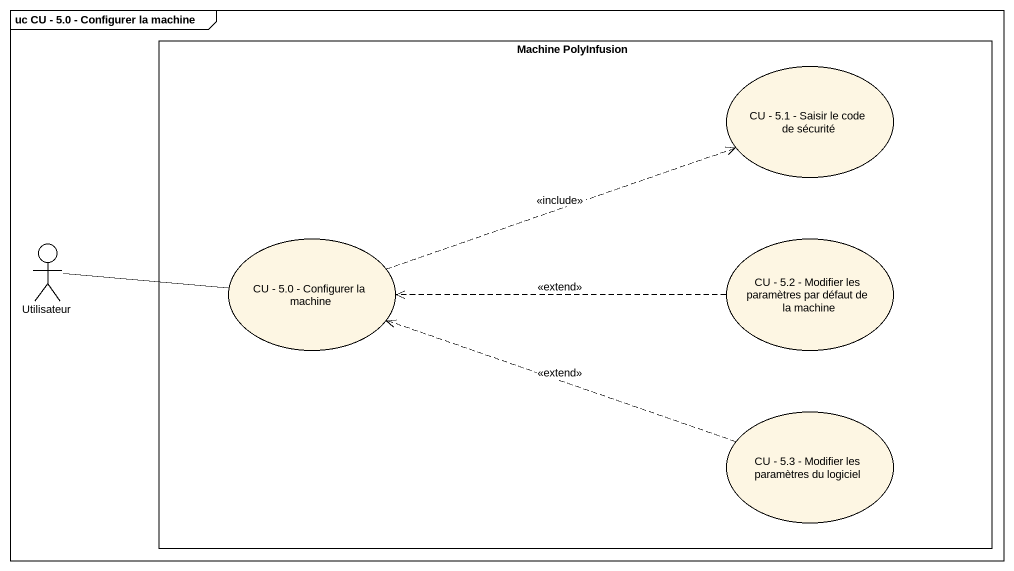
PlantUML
@startuml
mainframe uc CU - 5.0 - Configurer la machine
rectangle "Machine PolyInfusion" as Machine_PolyInfusion {
  usecase "CU - 5.1 - Saisir le code de sécurité" as CU_5_1_Saisir_le_code_de
  usecase "CU - 5.0 - Configurer la machine" as CU_5_0_Configurer_la_machine
  usecase "CU - 5.2 - Modifier les paramètres par défaut de la machine" as CU_5_2_Modifier_les
  usecase "CU - 5.3 - Modifier les paramètres du logiciel" as CU_5_3_Modifier_les
}
actor Utilisateur
CU_5_0_Configurer_la_machine .right.> CU_5_1_Saisir_le_code_de : <<include>>
CU_5_2_Modifier_les .left.> CU_5_0_Configurer_la_machine : <<extend>>
Utilisateur -right- CU_5_0_Configurer_la_machine
CU_5_3_Modifier_les .left.> CU_5_0_Configurer_la_machine : <<extend>>
@enduml
